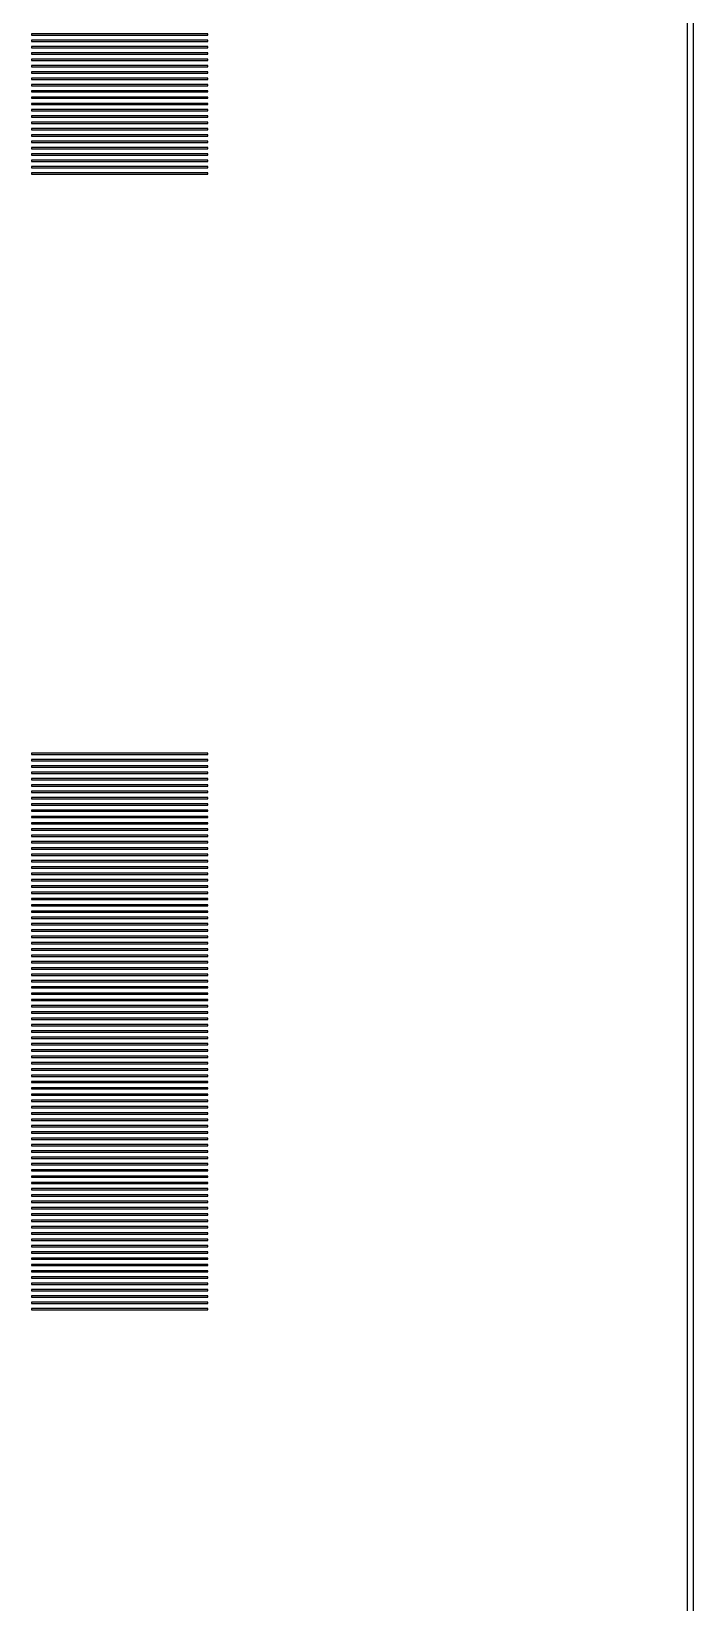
# Model space of a CAD drawing. Extents: x 0 to 72, y 0 to 108.
# Drawn here: x 66.8 to 72.05, y 26.98 to 39.42 of the extents above; entities that cross this region are included whole.
import ezdxf

# ---------------------------------------------------------------- set-up
doc = ezdxf.new("R2010")
doc.units = 0

msp = doc.modelspace()

# ---------------------------------------------------------------- linework, layer by layer
for p, q in [((72, 108), (72, 0)), ((72.05, -0.04999), (72.05, 108.05)), ((68.2, 39.405), (66.8, 39.405)), ((66.8, 39.405), (66.8, 39.395)), ((66.8, 39.395), (68.2, 39.395)), ((68.2, 39.355), (66.8, 39.355)), ((66.8, 39.355), (66.8, 39.345)), ((66.8, 39.345), (68.2, 39.345)), ((68.2, 39.395), (68.2, 39.405)), ((68.2, 39.345), (68.2, 39.355)), ((68.2, 39.305), (66.8, 39.305)), ((66.8, 39.305), (66.8, 39.295)), ((66.8, 39.295), (68.2, 39.295)), ((68.2, 39.255), (66.8, 39.255)), ((66.8, 39.255), (66.8, 39.245)), ((66.8, 39.245), (68.2, 39.245)), ((68.2, 39.295), (68.2, 39.305)), ((68.2, 39.245), (68.2, 39.255)), ((68.2, 39.205), (66.8, 39.205)), ((66.8, 39.205), (66.8, 39.195)), ((66.8, 39.195), (68.2, 39.195)), ((68.2, 39.155), (66.8, 39.155)), ((66.8, 39.155), (66.8, 39.145)), ((66.8, 39.145), (68.2, 39.145)), ((68.2, 39.105), (66.8, 39.105)), ((66.8, 39.105), (66.8, 39.095)), ((66.8, 39.095), (68.2, 39.095)), ((68.2, 39.195), (68.2, 39.205)), ((68.2, 39.145), (68.2, 39.155)), ((68.2, 39.095), (68.2, 39.105)), ((68.2, 39.055), (66.8, 39.055)), ((66.8, 39.055), (66.8, 39.045)), ((66.8, 39.045), (68.2, 39.045)), ((68.2, 39.005), (66.8, 39.005)), ((66.8, 39.005), (66.8, 38.995)), ((66.8, 38.995), (68.2, 38.995)), ((68.2, 39.045), (68.2, 39.055)), ((68.2, 38.995), (68.2, 39.005)), ((68.2, 38.955), (66.8, 38.955)), ((66.8, 38.955), (66.8, 38.945)), ((66.8, 38.945), (68.2, 38.945)), ((68.2, 38.905), (66.8, 38.905)), ((66.8, 38.905), (66.8, 38.895)), ((66.8, 38.895), (68.2, 38.895)), ((68.2, 38.855), (66.8, 38.855)), ((66.8, 38.855), (66.8, 38.845)), ((66.8, 38.845), (68.2, 38.845)), ((68.2, 38.945), (68.2, 38.955)), ((68.2, 38.895), (68.2, 38.905)), ((68.2, 38.845), (68.2, 38.855)), ((68.2, 38.805), (66.8, 38.805)), ((66.8, 38.805), (66.8, 38.795)), ((66.8, 38.795), (68.2, 38.795)), ((68.2, 38.755), (66.8, 38.755)), ((66.8, 38.755), (66.8, 38.745)), ((66.8, 38.745), (68.2, 38.745)), ((68.2, 38.795), (68.2, 38.805)), ((68.2, 38.745), (68.2, 38.755)), ((68.2, 38.705), (66.8, 38.705)), ((66.8, 38.705), (66.8, 38.695)), ((66.8, 38.695), (68.2, 38.695)), ((68.2, 38.655), (66.8, 38.655)), ((66.8, 38.655), (66.8, 38.645)), ((66.8, 38.645), (68.2, 38.645)), ((68.2, 38.605), (66.8, 38.605)), ((66.8, 38.605), (66.8, 38.595)), ((66.8, 38.595), (68.2, 38.595)), ((68.2, 38.695), (68.2, 38.705)), ((68.2, 38.645), (68.2, 38.655)), ((68.2, 38.595), (68.2, 38.605)), ((68.2, 38.555), (66.8, 38.555)), ((66.8, 38.555), (66.8, 38.545)), ((66.8, 38.545), (68.2, 38.545)), ((68.2, 38.505), (66.8, 38.505)), ((66.8, 38.505), (66.8, 38.495)), ((66.8, 38.495), (68.2, 38.495)), ((68.2, 38.545), (68.2, 38.555)), ((68.2, 38.495), (68.2, 38.505)), ((68.2, 38.455), (66.8, 38.455)), ((66.8, 38.455), (66.8, 38.445)), ((66.8, 38.445), (68.2, 38.445)), ((68.2, 38.405), (66.8, 38.405)), ((66.8, 38.405), (66.8, 38.395)), ((66.8, 38.395), (68.2, 38.395)), ((68.2, 38.355), (66.8, 38.355)), ((66.8, 38.355), (66.8, 38.345)), ((68.2, 38.445), (68.2, 38.455)), ((68.2, 38.395), (68.2, 38.405)), ((68.2, 38.345), (68.2, 38.355)), ((66.8, 38.345), (68.2, 38.345)), ((68.2, 38.305), (66.8, 38.305)), ((66.8, 38.305), (66.8, 38.295)), ((66.8, 38.295), (68.2, 38.295)), ((68.2, 38.295), (68.2, 38.305)), ((68.2, 33.705), (66.8, 33.705)), ((66.8, 33.705), (66.8, 33.695)), ((66.8, 33.695), (68.2, 33.695)), ((68.2, 33.655), (66.8, 33.655)), ((66.8, 33.655), (66.8, 33.645)), ((66.8, 33.645), (68.2, 33.645)), ((68.2, 33.695), (68.2, 33.705)), ((68.2, 33.645), (68.2, 33.655)), ((68.2, 33.605), (66.8, 33.605)), ((66.8, 33.605), (66.8, 33.595)), ((66.8, 33.595), (68.2, 33.595)), ((68.2, 33.555), (66.8, 33.555)), ((66.8, 33.555), (66.8, 33.545)), ((66.8, 33.545), (68.2, 33.545)), ((68.2, 33.505), (66.8, 33.505)), ((66.8, 33.505), (66.8, 33.495)), ((66.8, 33.495), (68.2, 33.495)), ((68.2, 33.595), (68.2, 33.605)), ((68.2, 33.545), (68.2, 33.555)), ((68.2, 33.495), (68.2, 33.505)), ((68.2, 33.455), (66.8, 33.455)), ((66.8, 33.455), (66.8, 33.445)), ((66.8, 33.445), (68.2, 33.445)), ((68.2, 33.405), (66.8, 33.405)), ((66.8, 33.405), (66.8, 33.395)), ((66.8, 33.395), (68.2, 33.395)), ((68.2, 33.445), (68.2, 33.455)), ((68.2, 33.395), (68.2, 33.405)), ((68.2, 33.355), (66.8, 33.355)), ((66.8, 33.355), (66.8, 33.345)), ((66.8, 33.345), (68.2, 33.345)), ((68.2, 33.305), (66.8, 33.305)), ((66.8, 33.305), (66.8, 33.295)), ((66.8, 33.295), (68.2, 33.295)), ((68.2, 33.255), (66.8, 33.255)), ((66.8, 33.255), (66.8, 33.245)), ((66.8, 33.245), (68.2, 33.245)), ((68.2, 33.345), (68.2, 33.355)), ((68.2, 33.295), (68.2, 33.305)), ((68.2, 33.245), (68.2, 33.255)), ((68.2, 33.205), (66.8, 33.205)), ((66.8, 33.205), (66.8, 33.195)), ((66.8, 33.195), (68.2, 33.195)), ((68.2, 33.155), (66.8, 33.155)), ((66.8, 33.155), (66.8, 33.145)), ((66.8, 33.145), (68.2, 33.145)), ((68.2, 33.195), (68.2, 33.205)), ((68.2, 33.145), (68.2, 33.155)), ((68.2, 33.105), (66.8, 33.105)), ((66.8, 33.105), (66.8, 33.095)), ((66.8, 33.095), (68.2, 33.095)), ((68.2, 33.055), (66.8, 33.055)), ((66.8, 33.055), (66.8, 33.045)), ((66.8, 33.045), (68.2, 33.045)), ((68.2, 33.005), (66.8, 33.005)), ((66.8, 33.005), (66.8, 32.995)), ((66.8, 32.995), (68.2, 32.995)), ((68.2, 33.095), (68.2, 33.105)), ((68.2, 33.045), (68.2, 33.055)), ((68.2, 32.995), (68.2, 33.005)), ((68.2, 32.955), (66.8, 32.955)), ((66.8, 32.955), (66.8, 32.945)), ((66.8, 32.945), (68.2, 32.945)), ((68.2, 32.905), (66.8, 32.905)), ((66.8, 32.905), (66.8, 32.895)), ((66.8, 32.895), (68.2, 32.895)), ((68.2, 32.945), (68.2, 32.955)), ((68.2, 32.895), (68.2, 32.905)), ((68.2, 32.855), (66.8, 32.855)), ((66.8, 32.855), (66.8, 32.845)), ((66.8, 32.845), (68.2, 32.845)), ((68.2, 32.805), (66.8, 32.805)), ((66.8, 32.805), (66.8, 32.795)), ((66.8, 32.795), (68.2, 32.795)), ((68.2, 32.755), (66.8, 32.755)), ((66.8, 32.755), (66.8, 32.745)), ((66.8, 32.745), (68.2, 32.745)), ((68.2, 32.845), (68.2, 32.855)), ((68.2, 32.795), (68.2, 32.805)), ((68.2, 32.745), (68.2, 32.755)), ((68.2, 32.705), (66.8, 32.705)), ((66.8, 32.705), (66.8, 32.695)), ((66.8, 32.695), (68.2, 32.695)), ((68.2, 32.655), (66.8, 32.655)), ((66.8, 32.655), (66.8, 32.645)), ((66.8, 32.645), (68.2, 32.645)), ((68.2, 32.695), (68.2, 32.705)), ((68.2, 32.645), (68.2, 32.655)), ((68.2, 32.605), (66.8, 32.605)), ((66.8, 32.605), (66.8, 32.595)), ((66.8, 32.595), (68.2, 32.595)), ((68.2, 32.555), (66.8, 32.555)), ((66.8, 32.555), (66.8, 32.545)), ((66.8, 32.545), (68.2, 32.545)), ((68.2, 32.505), (66.8, 32.505)), ((66.8, 32.505), (66.8, 32.495)), ((66.8, 32.495), (68.2, 32.495)), ((68.2, 32.595), (68.2, 32.605)), ((68.2, 32.545), (68.2, 32.555)), ((68.2, 32.495), (68.2, 32.505)), ((68.2, 32.455), (66.8, 32.455)), ((66.8, 32.455), (66.8, 32.445)), ((66.8, 32.445), (68.2, 32.445)), ((68.2, 32.405), (66.8, 32.405)), ((66.8, 32.405), (66.8, 32.395)), ((66.8, 32.395), (68.2, 32.395)), ((68.2, 32.445), (68.2, 32.455)), ((68.2, 32.395), (68.2, 32.405)), ((68.2, 32.355), (66.8, 32.355)), ((66.8, 32.355), (66.8, 32.345)), ((66.8, 32.345), (68.2, 32.345)), ((68.2, 32.305), (66.8, 32.305)), ((66.8, 32.305), (66.8, 32.295)), ((66.8, 32.295), (68.2, 32.295)), ((68.2, 32.255), (66.8, 32.255)), ((66.8, 32.255), (66.8, 32.245)), ((68.2, 32.345), (68.2, 32.355)), ((68.2, 32.295), (68.2, 32.305)), ((68.2, 32.245), (68.2, 32.255)), ((66.8, 32.245), (68.2, 32.245)), ((68.2, 32.205), (66.8, 32.205)), ((66.8, 32.205), (66.8, 32.195)), ((66.8, 32.195), (68.2, 32.195)), ((68.2, 32.155), (66.8, 32.155)), ((66.8, 32.155), (66.8, 32.145)), ((66.8, 32.145), (68.2, 32.145)), ((68.2, 32.195), (68.2, 32.205)), ((68.2, 32.145), (68.2, 32.155)), ((68.2, 32.105), (66.8, 32.105)), ((66.8, 32.105), (66.8, 32.095)), ((66.8, 32.095), (68.2, 32.095)), ((68.2, 32.055), (66.8, 32.055)), ((66.8, 32.055), (66.8, 32.045)), ((66.8, 32.045), (68.2, 32.045)), ((68.2, 32.005), (66.8, 32.005)), ((66.8, 32.005), (66.8, 31.995)), ((68.2, 32.095), (68.2, 32.105)), ((68.2, 32.045), (68.2, 32.055)), ((68.2, 31.995), (68.2, 32.005)), ((66.8, 31.995), (68.2, 31.995)), ((68.2, 31.955), (66.8, 31.955)), ((66.8, 31.955), (66.8, 31.945)), ((66.8, 31.945), (68.2, 31.945)), ((68.2, 31.905), (66.8, 31.905)), ((66.8, 31.905), (66.8, 31.895)), ((66.8, 31.895), (68.2, 31.895)), ((68.2, 31.945), (68.2, 31.955)), ((68.2, 31.895), (68.2, 31.905)), ((68.2, 31.855), (66.8, 31.855)), ((66.8, 31.855), (66.8, 31.845)), ((66.8, 31.845), (68.2, 31.845)), ((68.2, 31.805), (66.8, 31.805)), ((66.8, 31.805), (66.8, 31.795)), ((66.8, 31.795), (68.2, 31.795)), ((68.2, 31.755), (66.8, 31.755)), ((66.8, 31.755), (66.8, 31.745)), ((68.2, 31.845), (68.2, 31.855)), ((68.2, 31.795), (68.2, 31.805)), ((68.2, 31.745), (68.2, 31.755)), ((66.8, 31.745), (68.2, 31.745)), ((68.2, 31.705), (66.8, 31.705)), ((66.8, 31.705), (66.8, 31.695)), ((66.8, 31.695), (68.2, 31.695)), ((68.2, 31.655), (66.8, 31.655)), ((66.8, 31.655), (66.8, 31.645)), ((66.8, 31.645), (68.2, 31.645)), ((68.2, 31.695), (68.2, 31.705)), ((68.2, 31.645), (68.2, 31.655)), ((68.2, 31.605), (66.8, 31.605)), ((66.8, 31.605), (66.8, 31.595)), ((66.8, 31.595), (68.2, 31.595)), ((68.2, 31.555), (66.8, 31.555)), ((66.8, 31.555), (66.8, 31.545)), ((66.8, 31.545), (68.2, 31.545)), ((68.2, 31.505), (66.8, 31.505)), ((66.8, 31.505), (66.8, 31.495)), ((68.2, 31.595), (68.2, 31.605)), ((68.2, 31.545), (68.2, 31.555)), ((68.2, 31.495), (68.2, 31.505)), ((66.8, 31.495), (68.2, 31.495)), ((68.2, 31.455), (66.8, 31.455)), ((66.8, 31.455), (66.8, 31.445)), ((66.8, 31.445), (68.2, 31.445)), ((68.2, 31.405), (66.8, 31.405)), ((66.8, 31.405), (66.8, 31.395)), ((66.8, 31.395), (68.2, 31.395)), ((68.2, 31.445), (68.2, 31.455)), ((68.2, 31.395), (68.2, 31.405)), ((68.2, 31.355), (66.8, 31.355)), ((66.8, 31.355), (66.8, 31.345)), ((66.8, 31.345), (68.2, 31.345)), ((68.2, 31.305), (66.8, 31.305)), ((66.8, 31.305), (66.8, 31.295)), ((66.8, 31.295), (68.2, 31.295)), ((68.2, 31.255), (66.8, 31.255)), ((66.8, 31.255), (66.8, 31.245)), ((68.2, 31.345), (68.2, 31.355)), ((68.2, 31.295), (68.2, 31.305)), ((68.2, 31.245), (68.2, 31.255)), ((66.8, 31.245), (68.2, 31.245)), ((68.2, 31.205), (66.8, 31.205)), ((66.8, 31.205), (66.8, 31.195)), ((66.8, 31.195), (68.2, 31.195)), ((68.2, 31.155), (66.8, 31.155)), ((66.8, 31.155), (66.8, 31.145)), ((66.8, 31.145), (68.2, 31.145)), ((68.2, 31.195), (68.2, 31.205)), ((68.2, 31.145), (68.2, 31.155)), ((68.2, 31.105), (66.8, 31.105)), ((66.8, 31.105), (66.8, 31.095)), ((66.8, 31.095), (68.2, 31.095)), ((68.2, 31.055), (66.8, 31.055)), ((66.8, 31.055), (66.8, 31.045)), ((66.8, 31.045), (68.2, 31.045)), ((68.2, 31.005), (66.8, 31.005)), ((66.8, 31.005), (66.8, 30.995)), ((68.2, 31.095), (68.2, 31.105)), ((68.2, 31.045), (68.2, 31.055)), ((68.2, 30.995), (68.2, 31.005)), ((66.8, 30.995), (68.2, 30.995)), ((68.2, 30.955), (66.8, 30.955)), ((66.8, 30.955), (66.8, 30.945)), ((66.8, 30.945), (68.2, 30.945)), ((68.2, 30.905), (66.8, 30.905)), ((66.8, 30.905), (66.8, 30.895)), ((66.8, 30.895), (68.2, 30.895)), ((68.2, 30.945), (68.2, 30.955)), ((68.2, 30.895), (68.2, 30.905)), ((68.2, 30.855), (66.8, 30.855)), ((66.8, 30.855), (66.8, 30.845)), ((66.8, 30.845), (68.2, 30.845)), ((68.2, 30.805), (66.8, 30.805)), ((66.8, 30.805), (66.8, 30.795)), ((66.8, 30.795), (68.2, 30.795)), ((68.2, 30.755), (66.8, 30.755)), ((66.8, 30.755), (66.8, 30.745)), ((68.2, 30.845), (68.2, 30.855)), ((68.2, 30.795), (68.2, 30.805)), ((68.2, 30.745), (68.2, 30.755)), ((66.8, 30.745), (68.2, 30.745)), ((68.2, 30.705), (66.8, 30.705)), ((66.8, 30.705), (66.8, 30.695)), ((66.8, 30.695), (68.2, 30.695)), ((68.2, 30.655), (66.8, 30.655)), ((66.8, 30.655), (66.8, 30.645)), ((66.8, 30.645), (68.2, 30.645)), ((68.2, 30.695), (68.2, 30.705)), ((68.2, 30.645), (68.2, 30.655)), ((68.2, 30.605), (66.8, 30.605)), ((66.8, 30.605), (66.8, 30.595)), ((66.8, 30.595), (68.2, 30.595)), ((68.2, 30.555), (66.8, 30.555)), ((66.8, 30.555), (66.8, 30.545)), ((66.8, 30.545), (68.2, 30.545)), ((68.2, 30.505), (66.8, 30.505)), ((66.8, 30.505), (66.8, 30.495)), ((68.2, 30.595), (68.2, 30.605)), ((68.2, 30.545), (68.2, 30.555)), ((68.2, 30.495), (68.2, 30.505)), ((66.8, 30.495), (68.2, 30.495)), ((68.2, 30.455), (66.8, 30.455)), ((66.8, 30.455), (66.8, 30.445)), ((66.8, 30.445), (68.2, 30.445)), ((68.2, 30.405), (66.8, 30.405)), ((66.8, 30.405), (66.8, 30.395)), ((66.8, 30.395), (68.2, 30.395)), ((68.2, 30.445), (68.2, 30.455)), ((68.2, 30.395), (68.2, 30.405)), ((68.2, 30.355), (66.8, 30.355)), ((66.8, 30.355), (66.8, 30.345)), ((66.8, 30.345), (68.2, 30.345)), ((68.2, 30.305), (66.8, 30.305)), ((66.8, 30.305), (66.8, 30.295)), ((66.8, 30.295), (68.2, 30.295)), ((68.2, 30.255), (66.8, 30.255)), ((66.8, 30.255), (66.8, 30.245)), ((68.2, 30.345), (68.2, 30.355)), ((68.2, 30.295), (68.2, 30.305)), ((68.2, 30.245), (68.2, 30.255)), ((66.8, 30.245), (68.2, 30.245)), ((68.2, 30.205), (66.8, 30.205)), ((66.8, 30.205), (66.8, 30.195)), ((66.8, 30.195), (68.2, 30.195)), ((68.2, 30.155), (66.8, 30.155)), ((66.8, 30.155), (66.8, 30.145)), ((66.8, 30.145), (68.2, 30.145)), ((68.2, 30.195), (68.2, 30.205)), ((68.2, 30.145), (68.2, 30.155)), ((68.2, 30.105), (66.8, 30.105)), ((66.8, 30.105), (66.8, 30.095)), ((66.8, 30.095), (68.2, 30.095)), ((68.2, 30.055), (66.8, 30.055)), ((66.8, 30.055), (66.8, 30.045)), ((66.8, 30.045), (68.2, 30.045)), ((68.2, 30.005), (66.8, 30.005)), ((66.8, 30.005), (66.8, 29.995)), ((68.2, 30.095), (68.2, 30.105)), ((68.2, 30.045), (68.2, 30.055)), ((68.2, 29.995), (68.2, 30.005)), ((66.8, 29.995), (68.2, 29.995)), ((68.2, 29.955), (66.8, 29.955)), ((66.8, 29.955), (66.8, 29.945)), ((66.8, 29.945), (68.2, 29.945)), ((68.2, 29.905), (66.8, 29.905)), ((66.8, 29.905), (66.8, 29.895)), ((66.8, 29.895), (68.2, 29.895)), ((68.2, 29.945), (68.2, 29.955)), ((68.2, 29.895), (68.2, 29.905)), ((68.2, 29.855), (66.8, 29.855)), ((66.8, 29.855), (66.8, 29.845)), ((66.8, 29.845), (68.2, 29.845)), ((68.2, 29.805), (66.8, 29.805)), ((66.8, 29.805), (66.8, 29.795)), ((66.8, 29.795), (68.2, 29.795)), ((68.2, 29.845), (68.2, 29.855)), ((68.2, 29.795), (68.2, 29.805)), ((68.2, 29.755), (66.8, 29.755)), ((66.8, 29.755), (66.8, 29.745)), ((66.8, 29.745), (68.2, 29.745)), ((68.2, 29.705), (66.8, 29.705)), ((66.8, 29.705), (66.8, 29.695)), ((66.8, 29.695), (68.2, 29.695)), ((68.2, 29.655), (66.8, 29.655)), ((66.8, 29.655), (66.8, 29.645)), ((66.8, 29.645), (68.2, 29.645)), ((68.2, 29.745), (68.2, 29.755)), ((68.2, 29.695), (68.2, 29.705)), ((68.2, 29.645), (68.2, 29.655)), ((68.2, 29.605), (66.8, 29.605)), ((66.8, 29.605), (66.8, 29.595)), ((66.8, 29.595), (68.2, 29.595)), ((68.2, 29.555), (66.8, 29.555)), ((66.8, 29.555), (66.8, 29.545)), ((66.8, 29.545), (68.2, 29.545)), ((68.2, 29.595), (68.2, 29.605)), ((68.2, 29.545), (68.2, 29.555)), ((68.2, 29.505), (66.8, 29.505)), ((66.8, 29.505), (66.8, 29.495)), ((66.8, 29.495), (68.2, 29.495)), ((68.2, 29.455), (66.8, 29.455)), ((66.8, 29.455), (66.8, 29.445)), ((66.8, 29.445), (68.2, 29.445)), ((68.2, 29.405), (66.8, 29.405)), ((66.8, 29.405), (66.8, 29.395)), ((66.8, 29.395), (68.2, 29.395)), ((68.2, 29.495), (68.2, 29.505)), ((68.2, 29.445), (68.2, 29.455)), ((68.2, 29.395), (68.2, 29.405)), ((68.2, 29.355), (66.8, 29.355)), ((66.8, 29.355), (66.8, 29.345)), ((66.8, 29.345), (68.2, 29.345)), ((68.2, 29.305), (66.8, 29.305)), ((66.8, 29.305), (66.8, 29.295)), ((66.8, 29.295), (68.2, 29.295)), ((68.2, 29.345), (68.2, 29.355)), ((68.2, 29.295), (68.2, 29.305))]:
    msp.add_line(p, q)

doc.saveas('drawing.dxf')
